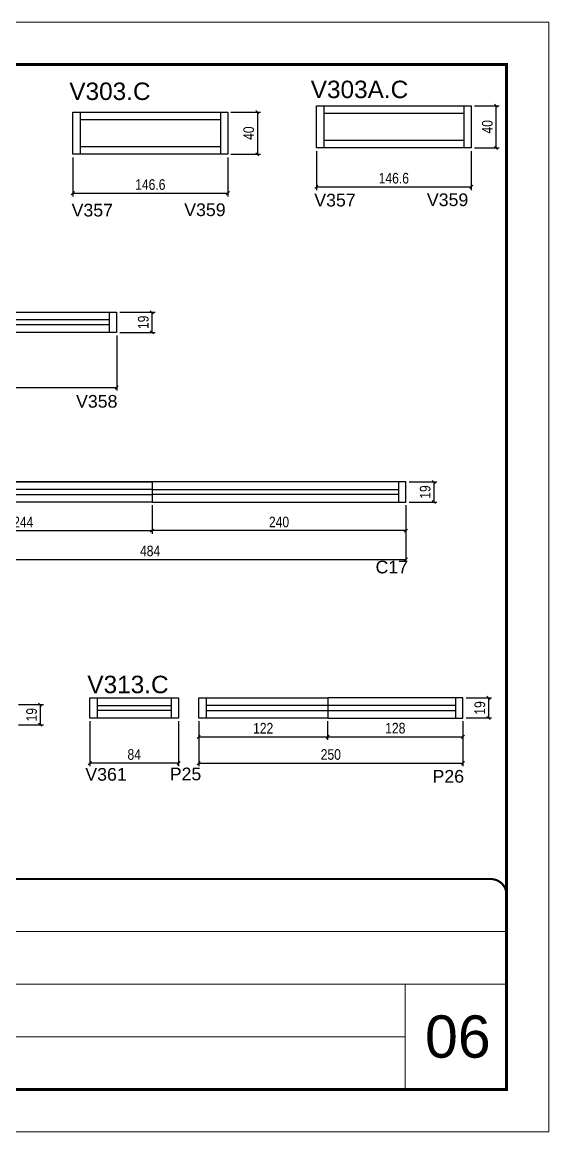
# Model space of a CAD drawing. Extents: x 3090 to 9343, y 762 to 5258.
# Drawn here: x 5675 to 6173, y 3059 to 4109 of the extents above; entities that cross this region are included whole.
import ezdxf

# ---------------------------------------------------------------- set-up
doc = ezdxf.new("R2010")
doc.units = 0
doc.linetypes.add('CONTINUO', pattern=[0])
doc.linetypes.add('DASHED', pattern=[0.75, 0.5, -0.25])
for name, color, linetype in [('5', 5, 'Continuous'), ('COTA', 241, 'Continuous'), ('NOMENCLATURA', 7, 'Continuous'), ('Painéis', 200, 'Continuous'), ('SARR_2.2x7', 40, 'Continuous')]:
    doc.layers.add(name, color=color, linetype=linetype)
for name, color, linetype, lineweight in [('CARIMBO', 255, 'Continuous', 9), ('Escoras', 2, 'Continuous', 25), ('Folhas', 255, 'Continuous', 9), ('Romaneio', 3, 'Continuous', 13), ('SARRAFO DE PRESSAO', 251, 'DASHED', 9)]:
    doc.layers.add(name, color=color, linetype=linetype, lineweight=lineweight)
doc.styles.add('ARIAL', font='arial.ttf')
doc.styles.add('COTA TECNICA-50', font='techl___.ttf', dxfattribs={"height": 10})
doc.styles.get("Standard").update_dxf_attribs({"font": 'arial.ttf'})
doc.dimstyles.new('COTA PAINEL-50', dxfattribs={"dimtxt": 10, "dimasz": 3, "dimexe": 3, "dimexo": 3, "dimgap": 3, "dimtad": 1, "dimdec": 1, "dimzin": 12, "dimdsep": 46, "dimtxsty": 'COTA TECNICA-50', "dimblk1": 'OBLIQUE', "dimblk2": 'OBLIQUE', "dimsah": 1, "dimcen": 0.9, "dimclrd": 4, "dimclre": 4, "dimclrt": 240, "dimadec": 1, "dimazin": 3, "dimtfac": 1, "dimtdec": 1, "dimtmove": 0, "dimatfit": 3, "dimfxl": 1, "dimtolj": 1, "dimtzin": 12, "dimarcsym": 0})

# ---------------------------------------------------------------- blocks, each defined once
blk = doc.blocks.new('9999999999')
at = {"color": 30, "linetype": 'CONTINUO'}
for p, q in [((98564.6, 34379.6), (99584, 34379.6)), ((98564.6, 34329.8), (99488, 34329.8)), ((99584, 34329.8), (99488, 34329.8)), ((99488, 34329.8), (99488, 34230.2)), ((98564.6, 34280), (99488, 34280))]:
    blk.add_line(p, q, dxfattribs=at)
at = {"color": 30, "linetype": 'CONTINUO', "const_width": 2}
blk.add_lwpolyline([(99584, 34230.2), (99584, 34414.4, 0.414214), (99569, 34429.4), (98229, 34429.4, 0.414214), (98214, 34414.4), (98214, 34245.2, 0.414214), (98229, 34230.2), (99584, 34230.2)], format="xyb", dxfattribs=at)
at = {"layer": 'Folhas'}
blk.add_lwpolyline([(98139, 34190.2), (99624, 34190.2), (99624, 35240.2), (98139, 35240.2)], close=True, dxfattribs=at)
at = {"layer": 'Folhas', "color": 30, "const_width": 3}
blk.add_lwpolyline([(98214, 34230.2), (99584, 34230.2), (99584, 35200.2), (98214, 35200.2)], close=True, dxfattribs=at)
blk = doc.blocks.new('_Oblique')
at = {"color": 0, "linetype": 'ByBlock', "lineweight": -2}
blk.add_line((-0.5, -0.5), (0.5, 0.5), dxfattribs=at)
blk = doc.blocks.new('*D259')
at = {"layer": 'COTA', "color": 4, "linetype": 'ByBlock', "lineweight": -2, "transparency": 16777216}
for p, q in [((5798.2, 3652), (5798.2, 3625)), ((6038.2, 3652), (6038.2, 3625)), ((6038.2, 3628), (5798.2, 3628))]:
    blk.add_line(p, q, dxfattribs=at)
at = {"layer": 'Defpoints', "color": 0, "linetype": 'ByBlock', "transparency": 16777216}
for p in [(5798.2, 3655), (6038.2, 3655), (5798.2, 3628)]:
    blk.add_point(p, dxfattribs=at)
at = {"layer": 'COTA', "color": 4, "linetype": 'ByBlock', "lineweight": -2, "transparency": 16777216, "xscale": 3, "yscale": 3, "zscale": 3, "rotation": 180}
blk.add_blockref('_Oblique', (5798.2, 3628), dxfattribs=at)
at = {"layer": 'COTA', "color": 4, "linetype": 'ByBlock', "lineweight": -2, "transparency": 16777216, "xscale": 3, "yscale": 3, "zscale": 3}
blk.add_blockref('_Oblique', (6038.2, 3628), dxfattribs=at)
at = {"layer": 'COTA', "color": 240, "linetype": 'ByBlock', "transparency": 16777216, "insert": (5918.2, 3636.1), "char_height": 10, "attachment_point": 5, "style": 'COTA TECNICA-50'}
blk.add_mtext('\\A1;240', dxfattribs=at)
blk = doc.blocks.new('*D260')
at = {"layer": 'COTA', "color": 4, "linetype": 'ByBlock', "lineweight": -2, "transparency": 16777216}
for p, q in [((5554.2, 3652), (5554.2, 3625)), ((5798.2, 3652), (5798.2, 3625)), ((5554.2, 3628), (5798.2, 3628))]:
    blk.add_line(p, q, dxfattribs=at)
at = {"layer": 'Defpoints', "color": 0, "linetype": 'ByBlock', "transparency": 16777216}
for p in [(5554.2, 3655), (5798.2, 3655), (5798.2, 3628)]:
    blk.add_point(p, dxfattribs=at)
at = {"layer": 'COTA', "color": 4, "linetype": 'ByBlock', "lineweight": -2, "transparency": 16777216, "xscale": 3, "yscale": 3, "zscale": 3, "rotation": 180}
blk.add_blockref('_Oblique', (5554.2, 3628), dxfattribs=at)
at = {"layer": 'COTA', "color": 4, "linetype": 'ByBlock', "lineweight": -2, "transparency": 16777216, "xscale": 3, "yscale": 3, "zscale": 3}
blk.add_blockref('_Oblique', (5798.2, 3628), dxfattribs=at)
at = {"layer": 'COTA', "color": 240, "linetype": 'ByBlock', "transparency": 16777216, "insert": (5676.2, 3636.1), "char_height": 10, "attachment_point": 5, "style": 'COTA TECNICA-50'}
blk.add_mtext('\\A1;244', dxfattribs=at)
blk = doc.blocks.new('*D261')
at = {"layer": 'Defpoints', "color": 0, "linetype": 'ByBlock', "transparency": 16777216}
for p in [(6038.2, 3674), (6038.2, 3655), (6064.6, 3655)]:
    blk.add_point(p, dxfattribs=at)
at = {"layer": 'Romaneio', "color": 4, "linetype": 'ByBlock', "lineweight": -2, "transparency": 16777216}
for p, q in [((6041.2, 3674), (6067.6, 3674)), ((6064.6, 3674), (6064.6, 3655)), ((6041.2, 3655), (6067.6, 3655))]:
    blk.add_line(p, q, dxfattribs=at)
at = {"layer": 'Romaneio', "color": 4, "linetype": 'ByBlock', "lineweight": -2, "transparency": 16777216, "xscale": 3, "yscale": 3, "zscale": 3}
for p, rotation in [((6064.6, 3674), 90), ((6064.6, 3655), 270)]:
    blk.add_blockref('_Oblique', p, dxfattribs=dict(at, rotation=rotation))
at = {"layer": 'Romaneio', "color": 240, "linetype": 'ByBlock', "transparency": 16777216, "insert": (6056.5, 3664.5), "char_height": 10, "attachment_point": 5, "rotation": 90, "style": 'COTA TECNICA-50'}
blk.add_mtext('\\A1;19', dxfattribs=at)
blk = doc.blocks.new('*D31')
at = {"layer": 'Defpoints', "color": 0, "linetype": 'ByBlock', "transparency": 16777216}
for p in [(5554.2, 3655), (6038.2, 3655), (6038.2, 3600.7)]:
    blk.add_point(p, dxfattribs=at)
at = {"layer": 'Romaneio', "color": 4, "linetype": 'ByBlock', "lineweight": -2, "transparency": 16777216}
for p, q in [((5554.2, 3652), (5554.2, 3597.7)), ((6038.2, 3652), (6038.2, 3597.7)), ((5554.2, 3600.7), (6038.2, 3600.7))]:
    blk.add_line(p, q, dxfattribs=at)
at = {"layer": 'Romaneio', "color": 4, "linetype": 'ByBlock', "lineweight": -2, "transparency": 16777216, "xscale": 3, "yscale": 3, "zscale": 3, "rotation": 180}
blk.add_blockref('_Oblique', (5554.2, 3600.7), dxfattribs=at)
at = {"layer": 'Romaneio', "color": 4, "linetype": 'ByBlock', "lineweight": -2, "transparency": 16777216, "xscale": 3, "yscale": 3, "zscale": 3}
blk.add_blockref('_Oblique', (6038.2, 3600.7), dxfattribs=at)
at = {"layer": 'Romaneio', "color": 240, "linetype": 'ByBlock', "transparency": 16777216, "insert": (5796.2, 3608.7), "char_height": 10, "attachment_point": 5, "style": 'COTA TECNICA-50'}
blk.add_mtext('\\A1;484', dxfattribs=at)
blk = doc.blocks.new('*D218')
at = {"layer": 'Defpoints', "color": 0, "linetype": 'ByBlock', "transparency": 16777216}
for p in [(5842.2, 3450.7), (6092.2, 3450.7), (6092.2, 3408)]:
    blk.add_point(p, dxfattribs=at)
at = {"layer": 'Romaneio', "color": 4, "linetype": 'ByBlock', "lineweight": -2, "transparency": 16777216}
for p, q in [((5842.2, 3447.7), (5842.2, 3405)), ((6092.2, 3447.7), (6092.2, 3405)), ((5842.2, 3408), (6092.2, 3408))]:
    blk.add_line(p, q, dxfattribs=at)
at = {"layer": 'Romaneio', "color": 4, "linetype": 'ByBlock', "lineweight": -2, "transparency": 16777216, "xscale": 3, "yscale": 3, "zscale": 3, "rotation": 180}
blk.add_blockref('_Oblique', (5842.2, 3408), dxfattribs=at)
at = {"layer": 'Romaneio', "color": 4, "linetype": 'ByBlock', "lineweight": -2, "transparency": 16777216, "xscale": 3, "yscale": 3, "zscale": 3}
blk.add_blockref('_Oblique', (6092.2, 3408), dxfattribs=at)
at = {"layer": 'Romaneio', "color": 240, "linetype": 'ByBlock', "transparency": 16777216, "insert": (5967.2, 3416.1), "char_height": 10, "attachment_point": 5, "style": 'COTA TECNICA-50'}
blk.add_mtext('\\A1;250', dxfattribs=at)
blk = doc.blocks.new('*D219')
at = {"layer": 'Defpoints', "color": 0, "linetype": 'ByBlock', "transparency": 16777216}
for p in [(5842.2, 3450.7), (5964.2, 3450.7), (5964.2, 3432.9)]:
    blk.add_point(p, dxfattribs=at)
at = {"layer": 'Romaneio', "color": 4, "linetype": 'ByBlock', "lineweight": -2, "transparency": 16777216}
for p, q in [((5842.2, 3447.7), (5842.2, 3429.9)), ((5964.2, 3447.7), (5964.2, 3429.9)), ((5842.2, 3432.9), (5964.2, 3432.9))]:
    blk.add_line(p, q, dxfattribs=at)
at = {"layer": 'Romaneio', "color": 4, "linetype": 'ByBlock', "lineweight": -2, "transparency": 16777216, "xscale": 3, "yscale": 3, "zscale": 3}
for p, rotation in [((5842.2, 3432.9), 180.0000727987055), ((5964.2, 3432.9), 7.279870543824064e-05)]:
    blk.add_blockref('_Oblique', p, dxfattribs=dict(at, rotation=rotation))
at = {"layer": 'Romaneio', "color": 240, "linetype": 'ByBlock', "transparency": 16777216, "insert": (5903.2, 3441), "char_height": 10, "attachment_point": 5, "rotation": 0.0001, "style": 'COTA TECNICA-50'}
blk.add_mtext('\\A1;122', dxfattribs=at)
blk = doc.blocks.new('*D220')
at = {"layer": 'Defpoints', "color": 0, "linetype": 'ByBlock', "transparency": 16777216}
for p in [(5964.2, 3450.7), (6092.2, 3450.7), (6092.2, 3432.9)]:
    blk.add_point(p, dxfattribs=at)
at = {"layer": 'Romaneio', "color": 4, "linetype": 'ByBlock', "lineweight": -2, "transparency": 16777216}
for p, q in [((5964.2, 3447.7), (5964.2, 3429.9)), ((6092.2, 3447.7), (6092.2, 3429.9)), ((5964.2, 3432.9), (6092.2, 3432.9))]:
    blk.add_line(p, q, dxfattribs=at)
at = {"layer": 'Romaneio', "color": 4, "linetype": 'ByBlock', "lineweight": -2, "transparency": 16777216, "xscale": 3, "yscale": 3, "zscale": 3, "rotation": 180}
blk.add_blockref('_Oblique', (5964.2, 3432.9), dxfattribs=at)
at = {"layer": 'Romaneio', "color": 4, "linetype": 'ByBlock', "lineweight": -2, "transparency": 16777216, "xscale": 3, "yscale": 3, "zscale": 3}
blk.add_blockref('_Oblique', (6092.2, 3432.9), dxfattribs=at)
at = {"layer": 'Romaneio', "color": 240, "linetype": 'ByBlock', "transparency": 16777216, "insert": (6028.2, 3441), "char_height": 10, "attachment_point": 5, "style": 'COTA TECNICA-50'}
blk.add_mtext('\\A1;128', dxfattribs=at)
blk = doc.blocks.new('*D224')
at = {"layer": 'Defpoints', "color": 0, "linetype": 'ByBlock', "transparency": 16777216}
for p in [(5739.2, 3450.7), (5823.2, 3450.7), (5739.2, 3408)]:
    blk.add_point(p, dxfattribs=at)
at = {"layer": 'Romaneio', "color": 4, "linetype": 'ByBlock', "lineweight": -2, "transparency": 16777216}
for p, q in [((5739.2, 3447.7), (5739.2, 3405)), ((5823.2, 3447.7), (5823.2, 3405)), ((5823.2, 3408), (5739.2, 3408))]:
    blk.add_line(p, q, dxfattribs=at)
at = {"layer": 'Romaneio', "color": 4, "linetype": 'ByBlock', "lineweight": -2, "transparency": 16777216, "xscale": 3, "yscale": 3, "zscale": 3}
for p, rotation in [((5739.2, 3408), 180.0000000217672), ((5823.2, 3408), 2.176722802005315e-08)]:
    blk.add_blockref('_Oblique', p, dxfattribs=dict(at, rotation=rotation))
at = {"layer": 'Romaneio', "color": 240, "linetype": 'ByBlock', "transparency": 16777216, "insert": (5781.2, 3416.1), "char_height": 10, "attachment_point": 5, "rotation": 0, "style": 'COTA TECNICA-50'}
blk.add_mtext('\\A1;84', dxfattribs=at)
blk = doc.blocks.new('*D165')
at = {"layer": 'Defpoints', "color": 0, "linetype": 'ByBlock', "transparency": 16777216}
for p in [(5668.7, 3463.3), (5668.7, 3444.3), (5692.2, 3444.3)]:
    blk.add_point(p, dxfattribs=at)
at = {"layer": 'Romaneio', "color": 4, "linetype": 'ByBlock', "lineweight": -2, "transparency": 16777216}
for p, q in [((5671.7, 3463.3), (5695.2, 3463.3)), ((5692.2, 3463.3), (5692.2, 3444.3)), ((5671.7, 3444.3), (5695.2, 3444.3))]:
    blk.add_line(p, q, dxfattribs=at)
at = {"layer": 'Romaneio', "color": 4, "linetype": 'ByBlock', "lineweight": -2, "transparency": 16777216, "xscale": 3, "yscale": 3, "zscale": 3}
for p, rotation in [((5692.2, 3463.3), 90), ((5692.2, 3444.3), 270)]:
    blk.add_blockref('_Oblique', p, dxfattribs=dict(at, rotation=rotation))
at = {"layer": 'Romaneio', "color": 240, "linetype": 'ByBlock', "transparency": 16777216, "insert": (5684.1, 3453.8), "char_height": 10, "attachment_point": 5, "rotation": 90, "style": 'COTA TECNICA-50'}
blk.add_mtext('\\A1;19', dxfattribs=at)
blk = doc.blocks.new('*D166')
at = {"layer": 'Defpoints', "color": 0, "linetype": 'ByBlock', "transparency": 16777216}
for p in [(6092.2, 3469.7), (6092.2, 3450.7), (6116.3, 3450.7)]:
    blk.add_point(p, dxfattribs=at)
at = {"layer": 'Romaneio', "color": 4, "linetype": 'ByBlock', "lineweight": -2, "transparency": 16777216}
for p, q in [((6095.2, 3469.7), (6119.3, 3469.7)), ((6116.3, 3469.7), (6116.3, 3450.7)), ((6095.2, 3450.7), (6119.3, 3450.7))]:
    blk.add_line(p, q, dxfattribs=at)
at = {"layer": 'Romaneio', "color": 4, "linetype": 'ByBlock', "lineweight": -2, "transparency": 16777216, "xscale": 3, "yscale": 3, "zscale": 3}
for p, rotation in [((6116.3, 3469.7), 90), ((6116.3, 3450.7), 270)]:
    blk.add_blockref('_Oblique', p, dxfattribs=dict(at, rotation=rotation))
at = {"layer": 'Romaneio', "color": 240, "linetype": 'ByBlock', "transparency": 16777216, "insert": (6108.2, 3460.2), "char_height": 10, "attachment_point": 5, "rotation": 90, "style": 'COTA TECNICA-50'}
blk.add_mtext('\\A1;19', dxfattribs=at)
blk = doc.blocks.new('*D12')
at = {"layer": 'Defpoints', "color": 0, "linetype": 'ByBlock', "transparency": 16777216}
for p in [(5723.1, 3984.1), (5869.7, 3984.1), (5869.7, 3947.3)]:
    blk.add_point(p, dxfattribs=at)
at = {"layer": 'Romaneio', "color": 4, "linetype": 'ByBlock', "lineweight": -2, "transparency": 16777216}
for p, q in [((5723.1, 3981.1), (5723.1, 3944.3)), ((5869.7, 3981.1), (5869.7, 3944.3)), ((5723.1, 3947.3), (5869.7, 3947.3))]:
    blk.add_line(p, q, dxfattribs=at)
at = {"layer": 'Romaneio', "color": 4, "linetype": 'ByBlock', "lineweight": -2, "transparency": 16777216, "xscale": 3, "yscale": 3, "zscale": 3, "rotation": 180}
blk.add_blockref('_Oblique', (5723.1, 3947.3), dxfattribs=at)
at = {"layer": 'Romaneio', "color": 4, "linetype": 'ByBlock', "lineweight": -2, "transparency": 16777216, "xscale": 3, "yscale": 3, "zscale": 3}
blk.add_blockref('_Oblique', (5869.7, 3947.3), dxfattribs=at)
at = {"layer": 'Romaneio', "color": 240, "linetype": 'ByBlock', "transparency": 16777216, "insert": (5796.4, 3955.4), "char_height": 10, "attachment_point": 5, "style": 'COTA TECNICA-50'}
blk.add_mtext('\\A1;146.6', dxfattribs=at)
blk = doc.blocks.new('*D13')
at = {"layer": 'Defpoints', "color": 0, "linetype": 'ByBlock', "transparency": 16777216}
for p in [(5953.5, 3990.1), (6100.1, 3990.1), (6100.1, 3953.3)]:
    blk.add_point(p, dxfattribs=at)
at = {"layer": 'Romaneio', "color": 4, "linetype": 'ByBlock', "lineweight": -2, "transparency": 16777216}
for p, q in [((5953.5, 3987.1), (5953.5, 3950.3)), ((6100.1, 3987.1), (6100.1, 3950.3)), ((5953.5, 3953.3), (6100.1, 3953.3))]:
    blk.add_line(p, q, dxfattribs=at)
at = {"layer": 'Romaneio', "color": 4, "linetype": 'ByBlock', "lineweight": -2, "transparency": 16777216, "xscale": 3, "yscale": 3, "zscale": 3, "rotation": 180}
blk.add_blockref('_Oblique', (5953.5, 3953.3), dxfattribs=at)
at = {"layer": 'Romaneio', "color": 4, "linetype": 'ByBlock', "lineweight": -2, "transparency": 16777216, "xscale": 3, "yscale": 3, "zscale": 3}
blk.add_blockref('_Oblique', (6100.1, 3953.3), dxfattribs=at)
at = {"layer": 'Romaneio', "color": 240, "linetype": 'ByBlock', "transparency": 16777216, "insert": (6026.8, 3961.4), "char_height": 10, "attachment_point": 5, "style": 'COTA TECNICA-50'}
blk.add_mtext('\\A1;146.6', dxfattribs=at)
blk = doc.blocks.new('*D171')
at = {"layer": 'Defpoints', "color": 0, "linetype": 'ByBlock', "transparency": 16777216}
for p in [(5869.7, 4024.1), (5869.7, 3984.1), (5897.7, 3984.1)]:
    blk.add_point(p, dxfattribs=at)
at = {"layer": 'Escoras', "color": 4, "linetype": 'ByBlock', "lineweight": -2, "transparency": 16777216}
for p, q in [((5872.7, 4024.1), (5900.7, 4024.1)), ((5897.7, 4024.1), (5897.7, 3984.1)), ((5872.7, 3984.1), (5900.7, 3984.1))]:
    blk.add_line(p, q, dxfattribs=at)
at = {"layer": 'Escoras', "color": 4, "linetype": 'ByBlock', "lineweight": -2, "transparency": 16777216, "xscale": 3, "yscale": 3, "zscale": 3}
for p, rotation in [((5897.7, 4024.1), 90), ((5897.7, 3984.1), 270)]:
    blk.add_blockref('_Oblique', p, dxfattribs=dict(at, rotation=rotation))
at = {"layer": 'Escoras', "color": 240, "linetype": 'ByBlock', "transparency": 16777216, "insert": (5889.5, 4004.1), "char_height": 10, "attachment_point": 5, "rotation": 90, "style": 'COTA TECNICA-50'}
blk.add_mtext('\\A1;40', dxfattribs=at)
blk = doc.blocks.new('*D172')
at = {"layer": 'Defpoints', "color": 0, "linetype": 'ByBlock', "transparency": 16777216}
for p in [(6100.1, 4030.1), (6100.1, 3990.1), (6123.4, 3990.1)]:
    blk.add_point(p, dxfattribs=at)
at = {"layer": 'Escoras', "color": 4, "linetype": 'ByBlock', "lineweight": -2, "transparency": 16777216}
for p, q in [((6103.1, 4030.1), (6126.4, 4030.1)), ((6123.4, 4030.1), (6123.4, 3990.1)), ((6103.1, 3990.1), (6126.4, 3990.1))]:
    blk.add_line(p, q, dxfattribs=at)
at = {"layer": 'Escoras', "color": 4, "linetype": 'ByBlock', "lineweight": -2, "transparency": 16777216, "xscale": 3, "yscale": 3, "zscale": 3}
for p, rotation in [((6123.4, 4030.1), 90), ((6123.4, 3990.1), 270)]:
    blk.add_blockref('_Oblique', p, dxfattribs=dict(at, rotation=rotation))
at = {"layer": 'Escoras', "color": 240, "linetype": 'ByBlock', "transparency": 16777216, "insert": (6115.3, 4010.1), "char_height": 10, "attachment_point": 5, "rotation": 90, "style": 'COTA TECNICA-50'}
blk.add_mtext('\\A1;40', dxfattribs=at)
blk = doc.blocks.new('*D20')
at = {"layer": 'Defpoints', "color": 0, "linetype": 'ByBlock', "transparency": 16777216}
for p in [(5520.6, 3815.6), (5764.6, 3815.6), (5764.6, 3763.5)]:
    blk.add_point(p, dxfattribs=at)
at = {"layer": 'Escoras', "color": 4, "linetype": 'ByBlock', "lineweight": -2, "transparency": 16777216}
for p, q in [((5520.6, 3812.6), (5520.6, 3760.5)), ((5764.6, 3812.6), (5764.6, 3760.5)), ((5520.6, 3763.5), (5764.6, 3763.5))]:
    blk.add_line(p, q, dxfattribs=at)
at = {"layer": 'Escoras', "color": 4, "linetype": 'ByBlock', "lineweight": -2, "transparency": 16777216, "xscale": 3, "yscale": 3, "zscale": 3, "rotation": 180}
blk.add_blockref('_Oblique', (5520.6, 3763.5), dxfattribs=at)
at = {"layer": 'Escoras', "color": 4, "linetype": 'ByBlock', "lineweight": -2, "transparency": 16777216, "xscale": 3, "yscale": 3, "zscale": 3}
blk.add_blockref('_Oblique', (5764.6, 3763.5), dxfattribs=at)
at = {"layer": 'Escoras', "color": 240, "linetype": 'ByBlock', "transparency": 16777216, "insert": (5642.6, 3771.6), "char_height": 10, "attachment_point": 5, "style": 'COTA TECNICA-50'}
blk.add_mtext('\\A1;244', dxfattribs=at)
blk = doc.blocks.new('*D174')
at = {"layer": 'Defpoints', "color": 0, "linetype": 'ByBlock', "transparency": 16777216}
for p in [(5764.6, 3834.6), (5764.6, 3815.6), (5797.9, 3815.6)]:
    blk.add_point(p, dxfattribs=at)
at = {"layer": 'Escoras', "color": 4, "linetype": 'ByBlock', "lineweight": -2, "transparency": 16777216}
for p, q in [((5767.6, 3834.6), (5800.9, 3834.6)), ((5797.9, 3834.6), (5797.9, 3815.6)), ((5767.6, 3815.6), (5800.9, 3815.6))]:
    blk.add_line(p, q, dxfattribs=at)
at = {"layer": 'Escoras', "color": 4, "linetype": 'ByBlock', "lineweight": -2, "transparency": 16777216, "xscale": 3, "yscale": 3, "zscale": 3}
for p, rotation in [((5797.9, 3834.6), 90), ((5797.9, 3815.6), 270)]:
    blk.add_blockref('_Oblique', p, dxfattribs=dict(at, rotation=rotation))
at = {"layer": 'Escoras', "color": 240, "linetype": 'ByBlock', "transparency": 16777216, "insert": (5789.8, 3825.1), "char_height": 10, "attachment_point": 5, "rotation": 90, "style": 'COTA TECNICA-50'}
blk.add_mtext('\\A1;19', dxfattribs=at)

msp = doc.modelspace()

# ---------------------------------------------------------------- linework, layer by layer
at = {"layer": 'Painéis', "linetype": 'Continuous'}
for points in [[(5723.08, 4024.1), (5869.68, 4024.1), (5869.68, 3984.1), (5723.08, 3984.1), (5723.08, 4024.1)], [(5953.49, 4030.11), (6100.09, 4030.11), (6100.09, 3990.11), (5953.49, 3990.11), (5953.49, 4030.11)], [(5798.2, 3674.02), (5798.2, 3655.02), (6038.2, 3655.02), (6038.2, 3674.02), (5554.2, 3674.02)]]:
    msp.add_lwpolyline(points, dxfattribs=at)
for points in [[(5520.57, 3834.62), (5764.57, 3834.62), (5764.57, 3815.62), (5520.57, 3815.62)], [(5554.2, 3674.02), (5798.2, 3674.02), (5798.2, 3655.02), (5554.2, 3655.02)], [(5739.23, 3469.66), (5823.23, 3469.66), (5823.23, 3450.66), (5739.23, 3450.66)], [(5842.23, 3469.66), (5964.23, 3469.66), (5964.23, 3450.66), (5842.23, 3450.66)], [(5964.23, 3450.66), (6092.23, 3450.66), (6092.23, 3469.66), (5964.23, 3469.66)]]:
    msp.add_lwpolyline(points, close=True, dxfattribs=at)
at = {"layer": 'SARR_2.2x7', "linetype": 'Continuous'}
for p, q in [((5730.08, 4024.1), (5730.08, 3984.1)), ((5862.68, 4024.1), (5862.68, 3984.1)), ((5960.49, 4030.11), (5960.49, 3990.11)), ((5960.49, 4023.11), (6093.09, 4023.11)), ((6093.09, 4030.11), (6093.09, 3990.11)), ((5730.08, 4017.1), (5862.68, 4017.1)), ((5862.68, 3991.1), (5730.08, 3991.1)), ((6093.09, 3997.11), (5960.49, 3997.11)), ((5757.57, 3834.62), (5757.57, 3815.62)), ((5520.57, 3827.62), (5757.57, 3827.62)), ((5757.57, 3822.62), (5520.57, 3822.62)), ((5798.2, 3667.02), (5561.2, 3667.02)), ((5798.2, 3667.02), (6031.2, 3667.02)), ((6031.2, 3674.02), (6031.2, 3655.02)), ((5561.2, 3662.02), (5798.2, 3662.02)), ((6031.2, 3662.02), (5798.2, 3662.02)), ((5746.23, 3469.66), (5746.23, 3450.66)), ((5816.23, 3469.66), (5816.23, 3450.66)), ((5849.23, 3469.66), (5849.23, 3450.66)), ((6085.23, 3469.66), (6085.23, 3450.66)), ((5746.23, 3462.66), (5816.23, 3462.66)), ((5816.23, 3457.66), (5746.23, 3457.66)), ((6085.23, 3462.66), (5849.23, 3462.66)), ((5849.23, 3457.66), (6085.23, 3457.66))]:
    msp.add_line(p, q, dxfattribs=at)

# ---------------------------------------------------------------- block references
at = {"layer": 'SARRAFO DE PRESSAO', "color": 6, "linetype": 'ByBlock'}
msp.add_blockref('9999999999', (-93450.55, -31131.1), dxfattribs=at)

# ---------------------------------------------------------------- texts
at = {"layer": '5', "linetype": 'Continuous'}
for s, p in [('V359', (5828.5, 3925.62)), ('V357', (5951.55, 3934.73)), ('V359', (6058.1, 3935.09)), ('V357', (5721.96, 3925.26)), ('V358', (5726.14, 3744.33)), ('C17', (6009.52, 3587.54)), ('V361', (5734.93, 3391.35)), ('P25', (5814.8, 3391.72)), ('P26', (6063.41, 3389.48))]:
    msp.add_text(s, height=12, rotation=359.99996, dxfattribs=at).set_placement(p)
at = {"layer": 'CARIMBO', "style": 'ARIAL'}
msp.add_text('06', height=40, dxfattribs=at).set_placement((6056.29, 3129.25))
at = {"layer": 'NOMENCLATURA', "linetype": 'Continuous'}
for s, p in [('V303A.C', (5948.2, 4037.25)), ('V303.C', (5719.78, 4035.49)), ('V313.C', (5736.84, 3474.17))]:
    msp.add_text(s, height=16.5, dxfattribs=at).set_placement(p)

# ---------------------------------------------------------------- dimensions: what is measured, and where the dimension line sits
at = {"layer": 'COTA', "linetype": 'ByBlock'}
dim = msp.add_aligned_dim(p1=(5554.2, 3655.02), p2=(5798.2, 3655.02), distance=-27.03, dimstyle='COTA PAINEL-50', override={"dimarcsym": 1}, dxfattribs=at)
dim.commit()
dim.dimension.update_dxf_attribs({"geometry": '*D260', "text_midpoint": (5676.2, 3636.07)})
dim = msp.add_linear_dim(base=(5798.2, 3627.99), p1=(6038.2, 3655.02), p2=(5798.2, 3655.02), dimstyle='COTA PAINEL-50', override={"dimarcsym": 1}, dxfattribs=at)
dim.commit()
dim.dimension.update_dxf_attribs({"geometry": '*D259', "text_midpoint": (5918.2, 3636.1)})
at = {"layer": 'Escoras', "linetype": 'ByBlock'}
for base, p1, p2, picture, middle in [((5897.65, 3984.1), (5869.68, 4024.1), (5869.68, 3984.1), '*D171', (5889.55, 4004.1)), ((6123.43, 3990.11), (6100.09, 4030.11), (6100.09, 3990.11), '*D172', (6115.33, 4010.11)), ((5797.89, 3815.62), (5764.57, 3834.62), (5764.57, 3815.62), '*D174', (5789.81, 3825.12))]:
    dim = msp.add_linear_dim(base=base, p1=p1, p2=p2, angle=90, dimstyle='COTA PAINEL-50', override={"dimarcsym": 1}, dxfattribs=at)
    dim.commit()
    dim.dimension.update_dxf_attribs({"geometry": picture, "text_midpoint": middle})
dim = msp.add_linear_dim(base=(5764.57, 3763.53), p1=(5520.57, 3815.62), p2=(5764.57, 3815.62), dimstyle='COTA PAINEL-50', override={"dimarcsym": 1}, dxfattribs=at)
dim.commit()
dim.dimension.update_dxf_attribs({"geometry": '*D20', "text_midpoint": (5642.57, 3771.6)})
at = {"layer": 'Romaneio', "linetype": 'ByBlock'}
for p1, p2, distance, picture, middle in [((5953.49, 3990.11), (6100.09, 3990.11), -36.77, '*D13', (6026.79, 3961.44)), ((5723.08, 3984.1), (5869.68, 3984.1), -36.77, '*D12', (5796.38, 3955.43)), ((6092.23, 3469.66), (6092.23, 3450.66), 24.03, '*D166', (6108.17, 3460.16)), ((5668.66, 3463.34), (5668.66, 3444.34), 23.54, '*D165', (5684.11, 3453.84)), ((5823.23, 3450.66), (5739.23, 3450.66), 42.7, '*D224', (5781.23, 3416.06)), ((5842.23, 3450.66), (6092.23, 3450.66), -42.7, '*D218', (5967.23, 3416.07)), ((5842.23, 3450.66), (5964.23, 3450.66), -17.77, '*D219', (5903.23, 3440.95)), ((5964.23, 3450.66), (6092.23, 3450.66), -17.77, '*D220', (6028.23, 3440.99))]:
    dim = msp.add_aligned_dim(p1=p1, p2=p2, distance=distance, dimstyle='COTA PAINEL-50', override={"dimarcsym": 1}, dxfattribs=at)
    dim.commit()
    dim.dimension.update_dxf_attribs({"geometry": picture, "text_midpoint": middle})
dim = msp.add_linear_dim(base=(6064.62, 3655.02), p1=(6038.2, 3674.02), p2=(6038.2, 3655.02), angle=90, dimstyle='COTA PAINEL-50', override={"dimarcsym": 1}, dxfattribs=at)
dim.commit()
dim.dimension.update_dxf_attribs({"geometry": '*D261', "text_midpoint": (6056.54, 3664.52)})
dim = msp.add_linear_dim(base=(6038.2, 3600.65), p1=(5554.2, 3655.02), p2=(6038.2, 3655.02), dimstyle='COTA PAINEL-50', override={"dimarcsym": 1}, dxfattribs=at)
dim.commit()
dim.dimension.update_dxf_attribs({"geometry": '*D31', "text_midpoint": (5796.2, 3608.75)})

doc.saveas('drawing.dxf')
